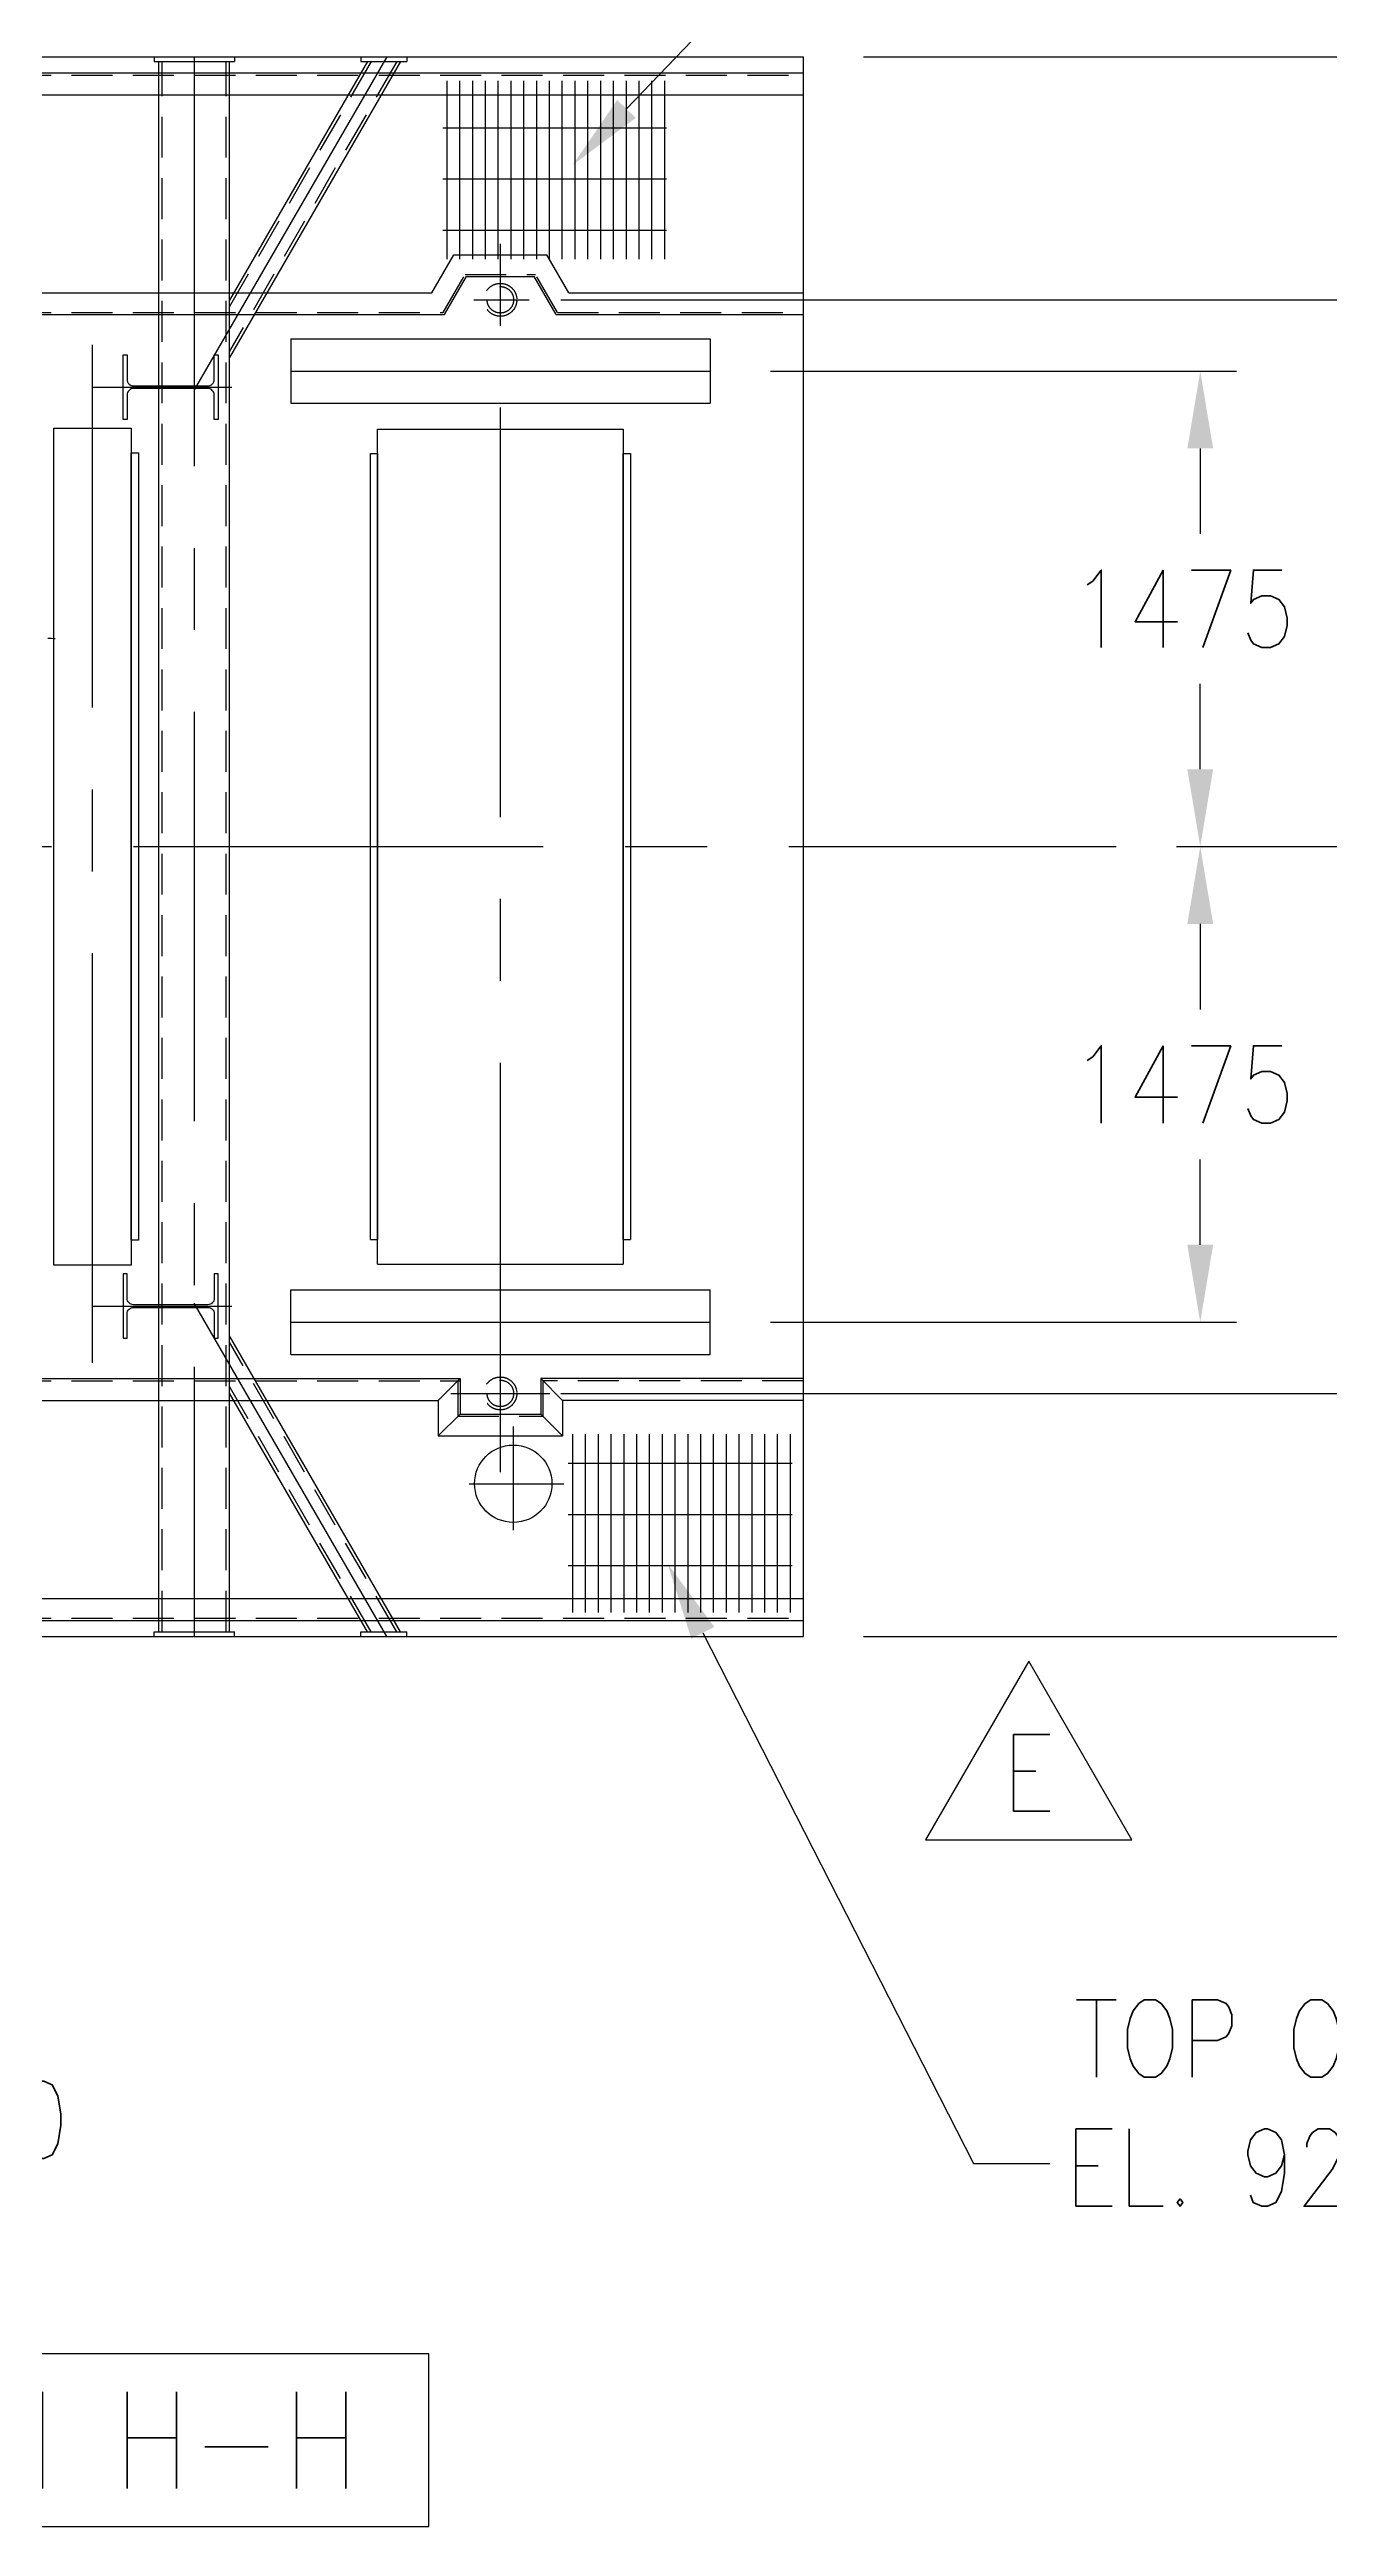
# Model space of a CAD drawing. Extents: x 0 to 68580, y 0 to 45720.
# Drawn here: x 40215 to 44183, y 33344 to 41026 of the extents above; entities that cross this region are included whole.
import ezdxf
from ezdxf.enums import TextEntityAlignment as Align

# ---------------------------------------------------------------- set-up
doc = ezdxf.new("R2010")
doc.units = 0
doc.header["$LTSCALE"] = 40
for name, pattern in [('CENTER', [50.8, 31.75, -6.35, 6.35, -6.35]), ('CENTER2', [28.575, 19.05, -3.175, 3.175, -3.175]), ('HIDDEN2', [4.7625, 3.175, -1.5875])]:
    doc.linetypes.add(name, pattern=pattern)
doc.layers.get('0').update_dxf_attribs({"linetype": 'CONTINUOUS'})
doc.layers.get('DEFPOINTS').update_dxf_attribs({"linetype": 'CONTINUOUS'})
for name, color, linetype in [('EMS_CL', 1, 'CENTER'), ('EMS_DIM', 3, 'CONTINUOUS'), ('EMS_GRAY', 252, 'CONTINUOUS'), ('EMS_HATCH', 3, 'CONTINUOUS'), ('EMS_REV', 7, 'CONTINUOUS'), ('EMS_SHIPSTRUCTURE', 151, 'CONTINUOUS'), ('EMS_TXT', 2, 'CONTINUOUS'), ('EMS_WALKWAY_PLATFORM', 2, 'CONTINUOUS')]:
    doc.layers.add(name, color=color, linetype=linetype)
doc.styles.add('EMS', font='Romans.shx', dxfattribs={"width": 0.85, "height": 240})
doc.dimstyles.get("Standard").update_dxf_attribs({"dimtxt": 0.125, "dimasz": 0.25, "dimexe": 0.18, "dimexo": 0.0625, "dimgap": 0.09, "dimtad": 0, "dimtih": 1, "dimtoh": 1, "dimzin": 12, "dimcen": 0.09, "dimclrd": 160, "dimclre": 160, "dimclrt": 200, "dimazin": 3, "dimtfac": 1, "dimtofl": 0, "dimtmove": 0, "dimatfit": 3})

# ---------------------------------------------------------------- blocks, each defined once
blk = doc.blocks.new('*U311')
at = {"layer": 'EMS_DIM', "color": 0, "style": 'EMS', "width": 0.85}
blk.add_text('600', height=240, dxfattribs=at).set_placement((39750.9, 34485))
blk = doc.blocks.new('*D74')
at = {"layer": 'DEFPOINTS', "color": 0}
for p in [(38876.5, 36853.8), (39476.5, 36853.8), (38876.5, 34397.8)]:
    blk.add_point(p, dxfattribs=at)
at = {"layer": 'EMS_DIM', "color": 0}
for p, q in [((38876.5, 36666.3), (38876.5, 34285.3)), ((39476.5, 36666.3), (39476.5, 34285.3)), ((38636.5, 34397.8), (38396.5, 34397.8)), ((39476.5, 34397.8), (38876.5, 34397.8)), ((39716.5, 34397.8), (39956.5, 34397.8))]:
    blk.add_line(p, q, dxfattribs=at)
for points in [[(38636.5, 34437.8), (38636.5, 34357.8), (38876.5, 34397.8)], [(39716.5, 34437.8), (39716.5, 34357.8), (39476.5, 34397.8)]]:
    blk.add_solid(points, dxfattribs=at)
at = {"layer": 'EMS_REV'}
blk.add_blockref('*U311', (0, 0), dxfattribs=at)
blk = doc.blocks.new('*X197')
at = {"color": 0}
for p, q in [((41447.3, 40375.8), (41447.3, 40929.3)), ((41487, 40375.8), (41487, 40929.3)), ((41526.7, 40375.8), (41526.7, 40929.3)), ((41566.4, 40375.8), (41566.4, 40929.3)), ((41606.1, 40375.8), (41606.1, 40929.3)), ((41645.8, 40375.8), (41645.8, 40929.3)), ((41685.5, 40375.8), (41685.5, 40929.3)), ((41725.2, 40375.8), (41725.2, 40929.3)), ((41764.8, 40375.8), (41764.8, 40929.3)), ((41804.5, 40375.8), (41804.5, 40929.3)), ((41844.2, 40375.8), (41844.2, 40929.3)), ((41883.9, 40375.8), (41883.9, 40929.3)), ((41923.6, 40375.8), (41923.6, 40929.3)), ((41963.3, 40375.8), (41963.3, 40929.3)), ((42003, 40375.8), (42003, 40929.3)), ((42042.7, 40375.8), (42042.7, 40929.3)), ((42082.3, 40375.8), (42082.3, 40929.3)), ((42122, 40375.8), (42122, 40929.3)), ((41434.4, 40783.7), (42127.9, 40783.7)), ((41434.4, 40625), (42127.9, 40625)), ((41434.4, 40466.2), (42127.9, 40466.2))]:
    blk.add_line(p, q, dxfattribs=at)
blk = doc.blocks.new('*U277')
at = {"layer": 'EMS_DIM', "color": 0, "style": 'EMS', "width": 0.85}
blk.add_text('1475', height=240, dxfattribs=at).set_placement((43379.1, 37696.3))
blk = doc.blocks.new('*D78')
at = {"layer": 'DEFPOINTS', "color": 0}
for p in [(43521.3, 38553.8), (43782.3, 38553.8), (42262.4, 37078.8)]:
    blk.add_point(p, dxfattribs=at)
at = {"layer": 'EMS_DIM', "color": 0}
for p, q in [((43708.8, 38553.8), (43894.8, 38553.8)), ((43782.3, 38313.8), (43782.3, 38048.8)), ((43782.3, 37318.8), (43782.3, 37583.8)), ((42449.9, 37078.8), (43894.8, 37078.8))]:
    blk.add_line(p, q, dxfattribs=at)
for points in [[(43742.3, 38313.8), (43822.3, 38313.8), (43782.3, 38553.8)], [(43742.3, 37318.8), (43822.3, 37318.8), (43782.3, 37078.8)]]:
    blk.add_solid(points, dxfattribs=at)
at = {"layer": 'EMS_REV'}
blk.add_blockref('*U277', (0, 0), dxfattribs=at)
blk = doc.blocks.new('*U278')
at = {"layer": 'EMS_DIM', "color": 0, "style": 'EMS', "width": 0.85}
blk.add_text('1475', height=240, dxfattribs=at).set_placement((43379.1, 39171.3))
blk = doc.blocks.new('*D79')
at = {"layer": 'DEFPOINTS', "color": 0}
for p in [(42262.4, 40028.8), (43521.3, 38553.8), (43782.3, 38553.8)]:
    blk.add_point(p, dxfattribs=at)
at = {"layer": 'EMS_DIM', "color": 0}
for p, q in [((42449.9, 40028.8), (43894.8, 40028.8)), ((43782.3, 39788.8), (43782.3, 39523.8)), ((43782.3, 38793.8), (43782.3, 39058.8)), ((43708.8, 38553.8), (43894.8, 38553.8))]:
    blk.add_line(p, q, dxfattribs=at)
for points in [[(43742.3, 39788.8), (43822.3, 39788.8), (43782.3, 40028.8)], [(43742.3, 38793.8), (43822.3, 38793.8), (43782.3, 38553.8)]]:
    blk.add_solid(points, dxfattribs=at)
at = {"layer": 'EMS_REV'}
blk.add_blockref('*U278', (0, 0), dxfattribs=at)
blk = doc.blocks.new('*U279')
at = {"layer": 'EMS_DIM', "color": 0, "style": 'EMS', "width": 0.85}
blk.add_text('2450', height=240, dxfattribs=at).set_placement((45659.5, 39658.8))
blk = doc.blocks.new('*D80')
at = {"layer": 'DEFPOINTS', "color": 0}
for p in [(42551.1, 41003.8), (43521.3, 38553.8), (46048, 38553.8)]:
    blk.add_point(p, dxfattribs=at)
at = {"layer": 'EMS_DIM', "color": 0}
for p, q in [((42738.6, 41003.8), (46160.5, 41003.8)), ((46048, 40763.8), (46048, 40011.3)), ((46048, 38793.8), (46048, 39546.3)), ((43708.8, 38553.8), (46160.5, 38553.8))]:
    blk.add_line(p, q, dxfattribs=at)
for points in [[(46008, 40763.8), (46088, 40763.8), (46048, 41003.8)], [(46008, 38793.8), (46088, 38793.8), (46048, 38553.8)]]:
    blk.add_solid(points, dxfattribs=at)
at = {"layer": 'EMS_REV'}
blk.add_blockref('*U279', (0, 0), dxfattribs=at)
blk = doc.blocks.new('*U280')
at = {"layer": 'EMS_DIM', "color": 0, "style": 'EMS', "width": 0.85}
blk.add_text('2450', height=240, dxfattribs=at).set_placement((45659.5, 37208.8))
blk = doc.blocks.new('*D81')
at = {"layer": 'DEFPOINTS', "color": 0}
for p in [(43521.3, 38553.8), (46048, 38553.8), (42551.1, 36103.8)]:
    blk.add_point(p, dxfattribs=at)
at = {"layer": 'EMS_DIM', "color": 0}
for p, q in [((43708.8, 38553.8), (46160.5, 38553.8)), ((46048, 38313.8), (46048, 37561.3)), ((46048, 36343.8), (46048, 37096.3)), ((42738.6, 36103.8), (46160.5, 36103.8))]:
    blk.add_line(p, q, dxfattribs=at)
for points in [[(46008, 38313.8), (46088, 38313.8), (46048, 38553.8)], [(46008, 36343.8), (46088, 36343.8), (46048, 36103.8)]]:
    blk.add_solid(points, dxfattribs=at)
at = {"layer": 'EMS_REV'}
blk.add_blockref('*U280', (0, 0), dxfattribs=at)
blk = doc.blocks.new('*U281')
at = {"layer": 'EMS_DIM', "color": 0, "style": 'EMS', "width": 0.85}
blk.add_text('1696', height=240, dxfattribs=at).set_placement((44364.7, 39281.8))
blk = doc.blocks.new('*D82')
at = {"layer": 'DEFPOINTS', "color": 0}
for p in [(41612.4, 40249.8), (43773, 38553.8), (44767.9, 38553.8)]:
    blk.add_point(p, dxfattribs=at)
at = {"layer": 'EMS_DIM', "color": 0}
for p, q in [((41799.9, 40249.8), (44880.4, 40249.8)), ((44767.9, 40009.8), (44767.9, 39634.3)), ((44767.9, 38793.8), (44767.9, 39169.3)), ((43960.5, 38553.8), (44880.4, 38553.8))]:
    blk.add_line(p, q, dxfattribs=at)
for points in [[(44727.9, 40009.8), (44807.9, 40009.8), (44767.9, 40249.8)], [(44727.9, 38793.8), (44807.9, 38793.8), (44767.9, 38553.8)]]:
    blk.add_solid(points, dxfattribs=at)
at = {"layer": 'EMS_REV'}
blk.add_blockref('*U281', (0, 0), dxfattribs=at)
blk = doc.blocks.new('*U282')
at = {"layer": 'EMS_DIM', "color": 0, "style": 'EMS', "width": 0.85}
blk.add_text('1696', height=240, dxfattribs=at).set_placement((44364.7, 37585.8))
blk = doc.blocks.new('*D83')
at = {"layer": 'DEFPOINTS', "color": 0}
for p in [(43773, 38553.8), (44767.9, 38553.8), (41612.4, 36857.8)]:
    blk.add_point(p, dxfattribs=at)
at = {"layer": 'EMS_DIM', "color": 0}
for p, q in [((43960.5, 38553.8), (44880.4, 38553.8)), ((44767.9, 38313.8), (44767.9, 37938.3)), ((44767.9, 37097.8), (44767.9, 37473.3)), ((41799.9, 36857.8), (44880.4, 36857.8))]:
    blk.add_line(p, q, dxfattribs=at)
for points in [[(44727.9, 38313.8), (44807.9, 38313.8), (44767.9, 38553.8)], [(44727.9, 37097.8), (44807.9, 37097.8), (44767.9, 36857.8)]]:
    blk.add_solid(points, dxfattribs=at)
at = {"layer": 'EMS_REV'}
blk.add_blockref('*U282', (0, 0), dxfattribs=at)
blk = doc.blocks.new('*U203')
at = {"layer": 'EMS_TXT', "style": 'EMS', "width": 0.85}
for s, p in [('TOP OF GRATING', (43390.3, 34736.6)), ('EL. 9246 A.B.', (43361.1, 34336.6))]:
    blk.add_text(s, height=240, dxfattribs=at).set_placement(p)
blk = doc.blocks.new('*U218')
at = {"layer": 'EMS_DIM'}
blk.add_lwpolyline([(42240, 36115.4), (43078.8, 34469.6), (43315.5, 34469.6)], dxfattribs=at)
blk.add_solid([(42204.4, 36097.3), (42131.1, 36329.3), (42275.7, 36133.6)], dxfattribs=at)
blk = doc.blocks.new('*U219')
at = {"layer": 'EMS_DIM'}
blk.add_lwpolyline([(42003.4, 40841.7), (43269.3, 42161.6), (43705.4, 42161.6)], dxfattribs=at)
blk.add_solid([(42032.2, 40814), (41837.2, 40668.5), (41974.5, 40869.4)], dxfattribs=at)
blk = doc.blocks.new('*U290')
at = {"layer": 'EMS_DIM', "color": 0, "style": 'EMS', "width": 0.85}
blk.add_text('550', height=240, dxfattribs=at).set_placement((39438.4, 41515.9))
blk = doc.blocks.new('*D98')
at = {"layer": 'DEFPOINTS', "color": 0}
for p in [(40126.5, 41291.9), (39576.5, 40195.8), (40126.5, 40195.8)]:
    blk.add_point(p, dxfattribs=at)
at = {"layer": 'EMS_DIM', "color": 0}
for p, q in [((39576.5, 40383.3), (39576.5, 41404.4)), ((40126.5, 40383.3), (40126.5, 41404.4)), ((39336.5, 41291.9), (39096.5, 41291.9)), ((39576.5, 41291.9), (40126.5, 41291.9)), ((40366.5, 41291.9), (40606.5, 41291.9))]:
    blk.add_line(p, q, dxfattribs=at)
for points in [[(39336.5, 41331.9), (39336.5, 41251.9), (39576.5, 41291.9)], [(40366.5, 41331.9), (40366.5, 41251.9), (40126.5, 41291.9)]]:
    blk.add_solid(points, dxfattribs=at)
at = {"layer": 'EMS_REV'}
blk.add_blockref('*U290', (0, 0), dxfattribs=at)
blk = doc.blocks.new('CHN-H300X200X8-12')
blk.add_lwpolyline([(4, 262, -0.414214), (24, 282), (100, 282), (100, 294), (-100, 294), (-100, 282), (-24, 282, -0.414214), (-4, 262), (-4, 32, -0.414214), (-24, 12), (-100, 12), (-100, 0), (100, 0), (100, 12), (24, 12, -0.414214), (4, 32)], format="xyb", close=True)
blk = doc.blocks.new('*X339')
at = {"color": 0}
for p, q in [((41836, 36731.8), (41836, 36178.3)), ((41875.7, 36731.8), (41875.7, 36178.3)), ((41915.4, 36731.8), (41915.4, 36178.3)), ((41955.1, 36731.8), (41955.1, 36178.3)), ((41994.8, 36731.8), (41994.8, 36178.3)), ((42034.5, 36731.8), (42034.5, 36178.3)), ((42074.2, 36731.8), (42074.2, 36178.3)), ((42113.8, 36731.8), (42113.8, 36178.3)), ((42153.5, 36731.8), (42153.5, 36178.3)), ((42193.2, 36731.8), (42193.2, 36178.3)), ((42232.9, 36731.8), (42232.9, 36178.3)), ((42272.6, 36731.8), (42272.6, 36178.3)), ((42312.3, 36731.8), (42312.3, 36178.3)), ((42352, 36731.8), (42352, 36178.3)), ((42391.7, 36731.8), (42391.7, 36178.3)), ((42431.3, 36731.8), (42431.3, 36178.3)), ((42471, 36731.8), (42471, 36178.3)), ((42510.7, 36731.8), (42510.7, 36178.3)), ((41823, 36641.3), (42516.6, 36641.3)), ((41823, 36482.6), (42516.6, 36482.6)), ((41823, 36323.8), (42516.6, 36323.8))]:
    blk.add_line(p, q, dxfattribs=at)
blk = doc.blocks.new('EMS_REVSYMM')
at = {"layer": 'EMS_REV', "color": 2}
blk.add_lwpolyline([(5.33, 0), (0, 9.23), (-5.33, 0)], close=True, dxfattribs=at)
at = {"layer": 'EMS_REV', "style": 'EMS', "width": 0.85}
blk.add_attdef('RV', text='', height=3.97, dxfattribs=at).set_placement((0, 3.46), align=Align.MIDDLE)

msp = doc.modelspace()

# ---------------------------------------------------------------- linework, layer by layer
at = {"layer": 'EMS_CL'}
for p, q in [((40663.268, 41003.77), (40663.268, 36103.77)), ((41260.018, 41003.77), (40663.268, 39970.169)), ((41612.445, 36613.467), (41612.445, 40476.372)), ((40348.018, 36953.042), (40348.018, 40110.232)), ((40348.018, 39978.77), (40780.229, 39978.77)), ((36411.261, 38553.77), (43521.655, 38553.77)), ((40348.018, 37128.77), (40780.229, 37128.77)), ((41260.018, 36103.77), (40663.268, 37137.371)), ((41458.871, 36857.77), (41766.018, 36857.77)), ((41652.444, 36755.071), (41652.444, 36433.71)), ((41652.445, 36755.071), (41652.445, 36433.71)), ((41652.445, 36755.071), (41652.445, 36433.71)), ((41515.516, 36577.77), (41809.546, 36577.77)), ((41515.516, 36577.77), (41809.546, 36577.77)), ((41515.516, 36577.77), (41809.546, 36577.77))]:
    msp.add_line(p, q, dxfattribs=at)
at = {"layer": 'EMS_CL', "linetype": 'CENTER2'}
msp.add_line((41529.912, 40249.77), (41701.53, 40249.77), dxfattribs=at)
at = {"layer": 'EMS_DIM'}
msp.add_polyline3d([(40209.8, 39200.6, 0), (40215.3, 39200.3, 0), (40220.8, 39199.9, 0), (40226.4, 39199.6, 0), (40232, 39199.2, 0)], dxfattribs=at)
at = {"layer": 'EMS_GRAY'}
for p, q in [((40962.445, 40128.77), (42262.445, 40128.77)), ((40962.445, 40128.77), (40962.445, 39928.77)), ((42262.445, 40128.77), (42262.445, 39928.77)), ((40962.445, 40028.77), (42262.445, 40028.77)), ((40962.445, 39928.77), (42262.445, 39928.77)), ((40228.018, 39851.775), (40468.018, 39851.775)), ((40228.018, 37255.775), (40228.018, 39851.775)), ((40468.018, 39851.775), (40468.018, 37255.775)), ((41231.445, 39848.77), (41993.445, 39848.77)), ((41231.445, 37258.77), (41231.445, 39848.77)), ((41993.445, 39848.77), (41993.445, 37258.77)), ((41209.445, 39772.77), (41231.445, 39772.77)), ((41209.445, 37334.77), (41209.445, 39772.77)), ((41231.445, 39772.77), (41231.445, 37334.77)), ((41993.445, 39772.77), (42015.445, 39772.77)), ((41993.445, 37334.77), (41993.445, 39772.77)), ((42015.445, 39772.77), (42015.445, 37334.77)), ((41209.445, 37334.77), (41231.445, 37334.77)), ((41993.445, 37334.77), (42015.445, 37334.77)), ((40468.018, 37255.775), (40228.018, 37255.775)), ((41231.445, 37258.77), (41993.445, 37258.77)), ((40962.445, 36978.77), (40962.445, 37178.77)), ((40962.445, 37178.77), (42262.445, 37178.77)), ((42262.445, 36978.77), (42262.445, 37178.77)), ((40962.445, 37078.77), (42262.445, 37078.77)), ((40962.445, 36978.77), (42262.445, 36978.77))]:
    msp.add_line(p, q, dxfattribs=at)
msp.add_lwpolyline([(40468.018, 39774.775), (40490.018, 39774.775), (40490.018, 37332.765), (40468.018, 37332.765)], close=True, dxfattribs=at)
for centre in [(41652.444, 36577.77), (41652.445, 36577.77), (41652.445, 36577.77)]:
    msp.add_circle(centre, 120, dxfattribs=at)
at = {"layer": 'EMS_SHIPSTRUCTURE'}
for p, q in [((37044.445, 41003.77), (42551.11, 41003.77)), ((40538.768, 41003.77), (40538.768, 40988.77)), ((40538.768, 40988.77), (40787.768, 40988.77)), ((40553.768, 36118.77), (40553.768, 40988.77)), ((40772.768, 36118.77), (40772.768, 40988.77)), ((41302.684, 40988.77), (40772.768, 40070.928)), ((41200.031, 40988.77), (40772.768, 40248.728)), ((40787.768, 41003.77), (40787.768, 40988.77)), ((41180.306, 41003.77), (41180.306, 40988.77)), ((41180.306, 40988.77), (41322.41, 40988.77)), ((41322.41, 41003.77), (41322.41, 40988.77)), ((42551.11, 41003.77), (42551.11, 36103.77)), ((41302.684, 36118.77), (40772.768, 37036.612)), ((41200.031, 36118.77), (40772.768, 36858.812)), ((40538.768, 36118.77), (40787.768, 36118.77)), ((40538.768, 36103.77), (40538.768, 36118.77)), ((40787.768, 36103.77), (40787.768, 36118.77)), ((41180.306, 36118.77), (41322.41, 36118.77)), ((41180.306, 36103.77), (41180.306, 36118.77)), ((41322.41, 36103.77), (41322.41, 36118.77)), ((41322.41, 36103.77), (41322.41, 36118.77)), ((37044.445, 36103.77), (42551.11, 36103.77))]:
    msp.add_line(p, q, dxfattribs=at)
at = {"layer": 'EMS_SHIPSTRUCTURE', "linetype": 'HIDDEN2'}
for p, q in [((40563.768, 36118.77), (40563.768, 40988.77)), ((40762.768, 36118.77), (40762.768, 40988.77)), ((41291.137, 40988.77), (40772.768, 40090.928)), ((41211.578, 40988.77), (40772.768, 40228.728)), ((41291.137, 36118.77), (40772.768, 37016.612)), ((41211.578, 36118.77), (40772.768, 36878.812))]:
    msp.add_line(p, q, dxfattribs=at)
for centre, radius in [((41612.445, 40249.77), 51), ((41612.445, 40249.77), 41), ((41612.445, 36857.77), 51), ((41612.445, 36857.77), 41)]:
    msp.add_circle(centre, radius, dxfattribs=at)
at = {"layer": 'EMS_TXT'}
msp.add_lwpolyline([(38624.425, 33879.304), (38624.425, 33343.523), (41390.455, 33343.523), (41390.455, 33879.304)], close=True, dxfattribs=at)
at = {"layer": 'EMS_WALKWAY_PLATFORM'}
for p, q in [((37044.445, 40953.77), (42551.11, 40953.77)), ((37044.445, 40885.77), (42551.11, 40885.77)), ((41400.317, 40271.77), (41468.445, 40389.77)), ((41468.445, 40389.77), (41756.445, 40389.77)), ((41824.572, 40271.77), (41756.445, 40389.77)), ((37044.445, 40271.77), (41400.317, 40271.77)), ((41439.577, 40203.77), (41507.704, 40321.77)), ((41507.704, 40321.77), (41717.185, 40321.77)), ((41785.312, 40203.77), (41717.185, 40321.77)), ((41824.572, 40271.77), (42551.11, 40271.77)), ((37044.445, 40203.77), (41439.577, 40203.77)), ((41785.312, 40203.77), (42551.11, 40203.77)), ((37044.445, 36903.77), (41487.445, 36903.77)), ((41487.445, 36903.77), (41419.445, 36835.77)), ((41487.445, 36903.77), (41487.445, 36793.77)), ((42551.11, 36903.77), (41737.445, 36903.77)), ((41737.445, 36903.77), (41737.445, 36793.77)), ((41737.445, 36903.77), (41805.445, 36835.77)), ((37044.445, 36835.77), (41419.445, 36835.77)), ((41419.445, 36835.77), (41419.445, 36725.77)), ((42551.11, 36835.77), (41805.445, 36835.77)), ((41805.445, 36835.77), (41805.445, 36725.77)), ((41419.445, 36725.77), (41487.445, 36793.77)), ((41419.445, 36725.77), (41805.445, 36725.77)), ((41487.445, 36793.77), (41737.445, 36793.77)), ((41737.445, 36793.77), (41805.445, 36725.77)), ((37044.445, 36221.77), (42551.11, 36221.77)), ((37044.445, 36153.77), (42551.11, 36153.77))]:
    msp.add_line(p, q, dxfattribs=at)
at = {"layer": 'EMS_WALKWAY_PLATFORM', "linetype": 'HIDDEN2'}
for p, q in [((37044.445, 40946.77), (42551.11, 40946.77)), ((41435.536, 40210.77), (41503.663, 40328.77)), ((41503.663, 40328.77), (41721.226, 40328.77)), ((41789.353, 40210.77), (41721.226, 40328.77)), ((37044.445, 40210.77), (41435.536, 40210.77)), ((41789.353, 40210.77), (42551.11, 40210.77)), ((37044.445, 36896.77), (41487.445, 36896.77)), ((41480.445, 36896.77), (41480.445, 36786.77)), ((42551.11, 36896.77), (41744.445, 36896.77)), ((41744.445, 36896.77), (41744.445, 36786.77)), ((41480.445, 36786.77), (41744.445, 36786.77)), ((37044.445, 36160.77), (42551.11, 36160.77))]:
    msp.add_line(p, q, dxfattribs=at)

# ---------------------------------------------------------------- block references
at = {"layer": 'EMS_HATCH', "linetype": 'CONTINUOUS'}
for name in ['*X197', '*X339']:
    msp.add_blockref(name, (0, 0), dxfattribs=at)
at = {"layer": 'EMS_REV'}
for name in ['*U219', '*U218', '*U203']:
    msp.add_blockref(name, (0, 0), dxfattribs=at)
at = {"layer": 'EMS_REV', "xscale": 60, "yscale": 60, "zscale": 60}
msp.add_blockref('EMS_REVSYMM', (43250.713, 35473.384), dxfattribs=at).add_auto_attribs({'RV': 'E'})
at = {"layer": 'EMS_SHIPSTRUCTURE', "xscale": -1, "rotation": 270}
msp.add_blockref('CHN-H300X200X8-12', (40443.268, 39978.77), dxfattribs=at)
at = {"layer": 'EMS_SHIPSTRUCTURE', "rotation": 270}
msp.add_blockref('CHN-H300X200X8-12', (40443.268, 37128.77), dxfattribs=at)

# ---------------------------------------------------------------- texts
at = {"layer": 'EMS_TXT', "color": 7, "style": 'EMS', "width": 0.85}
msp.add_text('SECTION H-H', height=300, dxfattribs=at).set_placement((40007.44, 33611.414), align=Align.MIDDLE_CENTER)

# ---------------------------------------------------------------- dimensions: what is measured, and where the dimension line sits
at = {"layer": 'EMS_DIM'}
for base, p1, p2, picture, middle in [((40126.468, 41291.928), (39576.547, 40195.793), (40126.468, 40195.793), '*D98', (39729.801, 41635.921)), ((38876.468, 34397.845), (39476.468, 36853.77), (38876.468, 36853.77), '*D74', (40047.155, 34605.016))]:
    dim = msp.add_linear_dim(base=base, p1=p1, p2=p2, dimstyle='Standard', dxfattribs=at)
    dim.commit()
    dim.dimension.update_dxf_attribs({"geometry": picture, "text_midpoint": middle, "dimtype": 128})
for base, p1, p2, angle, picture, middle in [((46048.047, 38553.77), (42551.11, 41003.77), (43521.315, 38553.77), 90, '*D80', (46048.047, 39778.77)), ((44767.871, 38553.77), (41612.445, 40249.77), (43772.993, 38553.77), 90, '*D82', (44767.871, 39401.77)), ((43782.279, 38553.77), (42262.445, 40028.77), (43521.315, 38553.77), 270, '*D79', (43782.279, 39291.27)), ((44767.871, 38553.77), (41612.445, 36857.77), (43772.993, 38553.77), 270, '*D83', (44767.871, 37705.77)), ((43782.279, 38553.77), (42262.445, 37078.77), (43521.315, 38553.77), 90, '*D78', (43782.279, 37816.27)), ((46048.047, 38553.77), (42551.11, 36103.77), (43521.315, 38553.77), 270, '*D81', (46048.047, 37328.77))]:
    dim = msp.add_linear_dim(base=base, p1=p1, p2=p2, angle=angle, dimstyle='Standard', dxfattribs=at)
    dim.commit()
    dim.dimension.update_dxf_attribs({"geometry": picture, "text_midpoint": middle})

doc.saveas('drawing.dxf')
